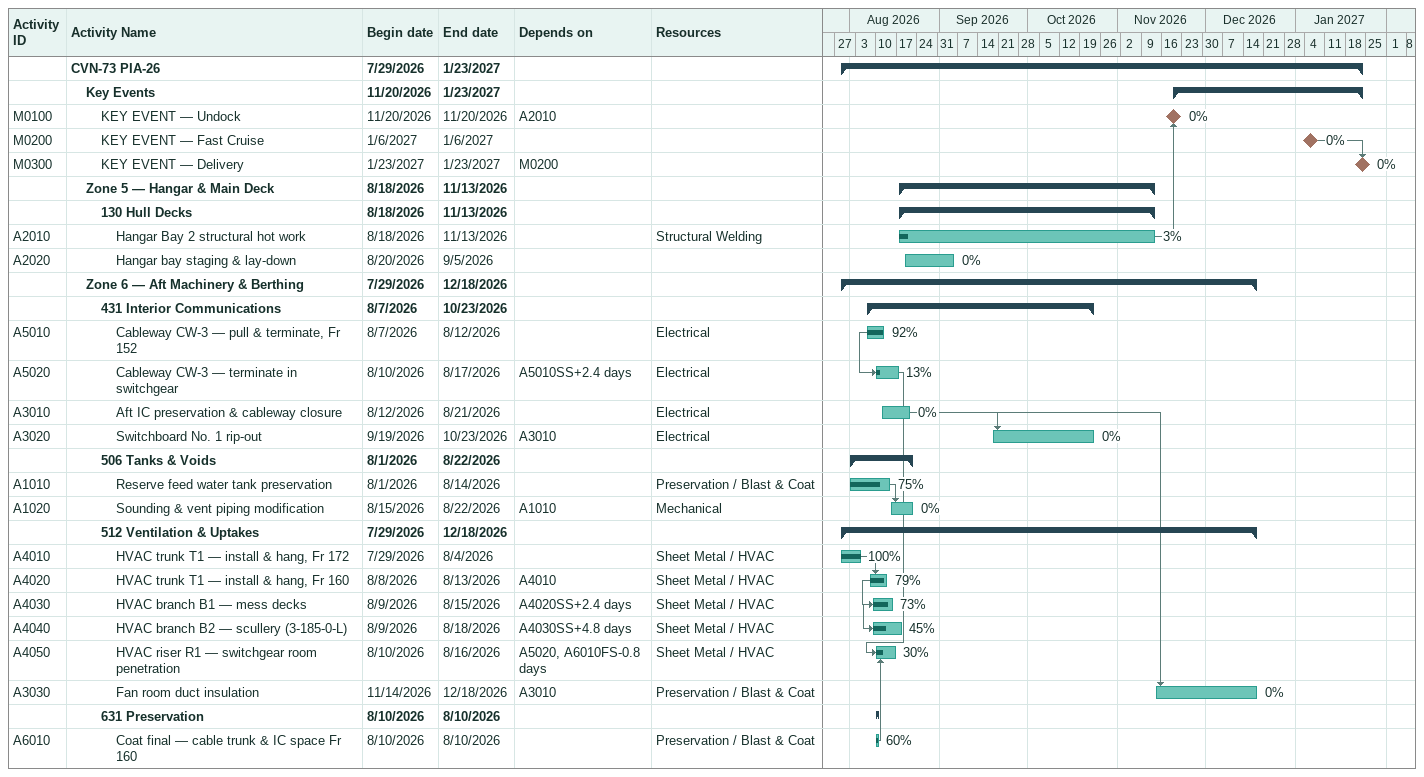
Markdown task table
| ID | Level | Task | Start | Finish | Predecessors | Resources | % complete |
|---|---|---|---|---|---|---|---|
|  | 1 | **CVN-73 PIA-26** | 2026-07-29 | 2027-01-23 |  |  |  |
|  | 2 | **Key Events** | 2026-11-20 | 2027-01-23 |  |  |  |
| M0100 | 3 | KEY EVENT — Undock (milestone) | 2026-11-20 | 2026-11-20 | A2010 |  | 0 |
| M0200 | 3 | KEY EVENT — Fast Cruise (milestone) | 2027-01-06 | 2027-01-06 |  |  | 0 |
| M0300 | 3 | KEY EVENT — Delivery (milestone) | 2027-01-23 | 2027-01-23 | M0200 |  | 0 |
|  | 2 | **Zone 5 — Hangar & Main Deck** | 2026-08-18 | 2026-11-13 |  |  |  |
|  | 3 | **130 Hull Decks** | 2026-08-18 | 2026-11-13 |  |  |  |
| A2010 | 4 | Hangar Bay 2 structural hot work | 2026-08-18 | 2026-11-13 |  | Structural Welding | 3 |
| A2020 | 4 | Hangar bay staging & lay-down | 2026-08-20 | 2026-09-05 |  |  | 0 |
|  | 2 | **Zone 6 — Aft Machinery & Berthing** | 2026-07-29 | 2026-12-18 |  |  |  |
|  | 3 | **431 Interior Communications** | 2026-08-07 | 2026-10-23 |  |  |  |
| A5010 | 4 | Cableway CW-3 — pull & terminate, Fr 152 | 2026-08-07 | 2026-08-12 |  | Electrical | 92 |
| A5020 | 4 | Cableway CW-3 — terminate in switchgear | 2026-08-10 | 2026-08-17 | A5010SS+2.4d | Electrical | 13 |
| A3010 | 4 | Aft IC preservation & cableway closure | 2026-08-12 | 2026-08-21 |  | Electrical | 0 |
| A3020 | 4 | Switchboard No. 1 rip-out | 2026-09-19 | 2026-10-23 | A3010 | Electrical | 0 |
|  | 3 | **506 Tanks & Voids** | 2026-08-01 | 2026-08-22 |  |  |  |
| A1010 | 4 | Reserve feed water tank preservation | 2026-08-01 | 2026-08-14 |  | Preservation / Blast & Coat | 75 |
| A1020 | 4 | Sounding & vent piping modification | 2026-08-15 | 2026-08-22 | A1010 | Mechanical | 0 |
|  | 3 | **512 Ventilation & Uptakes** | 2026-07-29 | 2026-12-18 |  |  |  |
| A4010 | 4 | HVAC trunk T1 — install & hang, Fr 172 | 2026-07-29 | 2026-08-04 |  | Sheet Metal / HVAC | 100 |
| A4020 | 4 | HVAC trunk T1 — install & hang, Fr 160 | 2026-08-08 | 2026-08-13 | A4010 | Sheet Metal / HVAC | 79 |
| A4030 | 4 | HVAC branch B1 — mess decks | 2026-08-09 | 2026-08-15 | A4020SS+2.4d | Sheet Metal / HVAC | 73 |
| A4040 | 4 | HVAC branch B2 — scullery (3-185-0-L) | 2026-08-09 | 2026-08-18 | A4030SS+4.8d | Sheet Metal / HVAC | 45 |
| A4050 | 4 | HVAC riser R1 — switchgear room penetration | 2026-08-10 | 2026-08-16 | A5020, A6010FS-0.8d | Sheet Metal / HVAC | 30 |
| A3030 | 4 | Fan room duct insulation | 2026-11-14 | 2026-12-18 | A3010 | Preservation / Blast & Coat | 0 |
|  | 3 | **631 Preservation** | 2026-08-10 | 2026-08-10 |  |  |  |
| A6010 | 4 | Coat final — cable trunk & IC space Fr 160 | 2026-08-10 | 2026-08-10 |  | Preservation / Blast & Coat | 60 |
